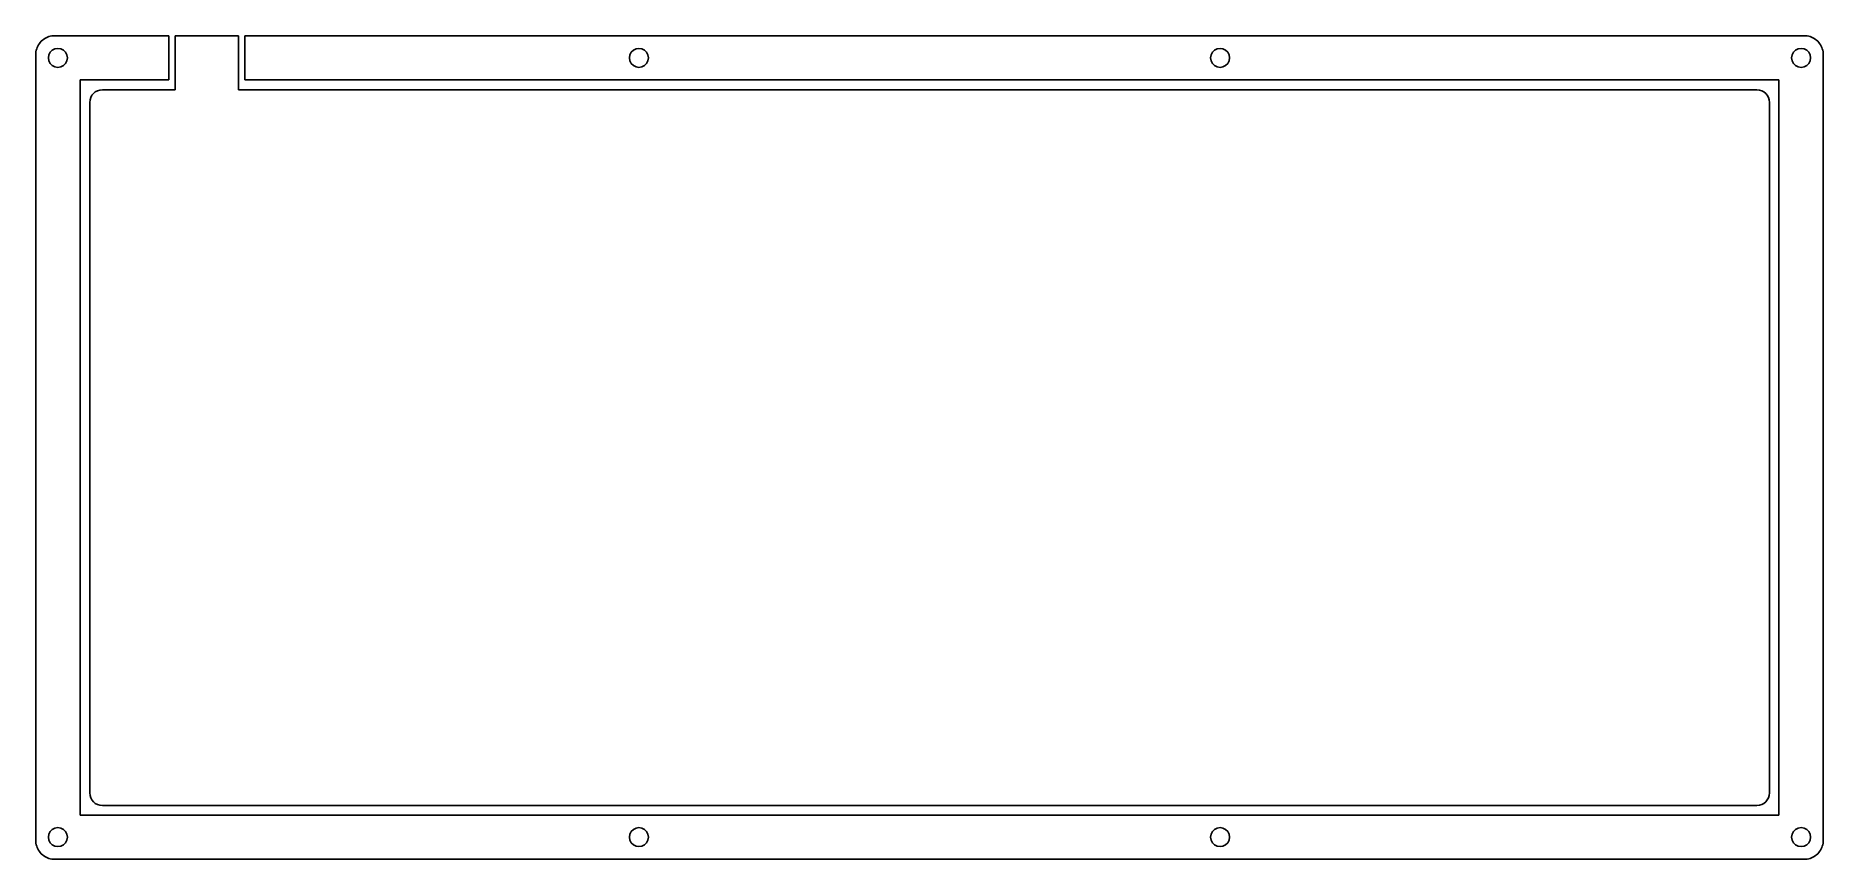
# Model space of a CAD drawing. Extents: x 71 to 354, y -202 to -71.
import ezdxf

# ---------------------------------------------------------------- set-up
doc = ezdxf.new("R2010")
doc.units = 0
doc.layers.add('BLACK', color=7, linetype='CONTINUOUS')

msp = doc.modelspace()

# ---------------------------------------------------------------- linework, layer by layer
at = {"layer": 'BLACK', "linetype": 'CONTINUOUS'}
for p, q in [((71.4464, -73.6642), (71.5098, -73.4372)), ((71.4464, -73.6642), (71.5098, -73.4372)), ((71.5098, -73.4372), (71.5924, -73.2172)), ((71.5098, -73.4372), (71.5924, -73.2172)), ((71.5924, -73.2172), (71.6903, -73.0032)), ((71.5924, -73.2172), (71.6903, -73.0032)), ((71.6903, -73.0032), (71.806, -72.7962)), ((71.6903, -73.0032), (71.806, -72.7962)), ((71.806, -72.7962), (71.9356, -72.6002)), ((71.806, -72.7962), (71.9356, -72.6002)), ((71.9356, -72.6002), (72.0816, -72.4162)), ((71.9356, -72.6002), (72.0816, -72.4162)), ((72.0816, -72.4162), (72.2415, -72.2422)), ((72.0816, -72.4162), (72.2415, -72.2422)), ((72.2415, -72.2422), (72.4151, -72.0822)), ((72.2415, -72.2422), (72.4151, -72.0822)), ((72.4151, -72.0822), (72.5998, -71.9362)), ((72.4151, -72.0822), (72.5998, -71.9362)), ((72.5998, -71.9362), (72.7955, -71.8072)), ((72.5998, -71.9362), (72.7955, -71.8072)), ((72.7955, -71.8072), (73.0022, -71.6912)), ((72.7955, -71.8072), (73.0022, -71.6912)), ((73.0022, -71.6912), (73.2158, -71.5932)), ((73.0022, -71.6912), (73.2158, -71.5932)), ((73.2158, -71.5932), (73.4363, -71.5112)), ((73.2158, -71.5932), (73.4363, -71.5112)), ((73.4363, -71.5112), (73.6636, -71.4472)), ((73.4363, -71.5112), (73.6636, -71.4472)), ((73.6636, -71.4472), (73.8938, -71.4002)), ((73.6636, -71.4472), (73.8938, -71.4002)), ((73.8938, -71.4002), (74.128, -71.3742)), ((73.8938, -71.4002), (74.128, -71.3742)), ((74.3995, -73.4382), (73.982, -73.6502)), ((74.3995, -73.4382), (73.982, -73.6502)), ((74.128, -71.3742), (74.3637, -71.3642)), ((74.128, -71.3742), (74.3637, -71.3642)), ((74.3637, -71.3642), (92.4294, -71.3642)), ((74.8625, -73.3652), (74.3995, -73.4382)), ((74.8625, -73.3652), (74.3995, -73.4382)), ((75.3269, -73.4382), (74.8625, -73.3652)), ((75.3269, -73.4382), (74.8625, -73.3652)), ((75.7445, -73.6502), (75.3269, -73.4382)), ((75.7445, -73.6502), (75.3269, -73.4382)), ((92.4294, -71.3642), (92.4294, -78.3652)), ((103.429, -71.3642), (93.4294, -71.3642)), ((93.4294, -71.3642), (93.4294, -79.9114)), ((103.429, -71.3642), (103.429, -79.9114)), ((104.429, -78.3652), (104.429, -71.3642)), ((104.429, -71.3642), (351.066, -71.3642)), ((166.3, -73.4382), (165.882, -73.6502)), ((166.3, -73.4382), (165.882, -73.6502)), ((166.764, -73.3652), (166.3, -73.4382)), ((166.764, -73.3652), (166.3, -73.4382)), ((167.227, -73.4382), (166.764, -73.3652)), ((167.227, -73.4382), (166.764, -73.3652)), ((167.646, -73.6502), (167.227, -73.4382)), ((167.646, -73.6502), (167.227, -73.4382)), ((258.201, -73.4382), (257.782, -73.6502)), ((258.201, -73.4382), (257.782, -73.6502)), ((258.664, -73.3652), (258.201, -73.4382)), ((258.664, -73.3652), (258.201, -73.4382)), ((259.129, -73.4382), (258.664, -73.3652)), ((259.129, -73.4382), (258.664, -73.3652)), ((259.546, -73.6502), (259.129, -73.4382)), ((259.546, -73.6502), (259.129, -73.4382)), ((350.101, -73.4382), (349.684, -73.6502)), ((350.101, -73.4382), (349.684, -73.6502)), ((350.566, -73.3652), (350.101, -73.4382)), ((350.566, -73.3652), (350.101, -73.4382)), ((351.029, -73.4382), (350.566, -73.3652)), ((351.029, -73.4382), (350.566, -73.3652)), ((351.446, -73.6502), (351.029, -73.4382)), ((351.446, -73.6502), (351.029, -73.4382)), ((351.066, -71.3642), (351.3, -71.3742)), ((351.066, -71.3642), (351.3, -71.3742)), ((351.3, -71.3742), (351.534, -71.4002)), ((351.3, -71.3742), (351.534, -71.4002)), ((351.534, -71.4002), (351.766, -71.4472)), ((351.534, -71.4002), (351.766, -71.4472)), ((351.766, -71.4472), (351.992, -71.5112)), ((351.766, -71.4472), (351.992, -71.5112)), ((351.992, -71.5112), (352.214, -71.5932)), ((351.992, -71.5112), (352.214, -71.5932)), ((352.214, -71.5932), (352.426, -71.6912)), ((352.214, -71.5932), (352.426, -71.6912)), ((352.426, -71.6912), (352.633, -71.8072)), ((352.426, -71.6912), (352.633, -71.8072)), ((352.633, -71.8072), (352.828, -71.9362)), ((352.633, -71.8072), (352.828, -71.9362)), ((352.828, -71.9362), (353.013, -72.0822)), ((352.828, -71.9362), (353.013, -72.0822)), ((353.013, -72.0822), (353.187, -72.2422)), ((353.013, -72.0822), (353.187, -72.2422)), ((353.187, -72.2422), (353.347, -72.4162)), ((353.187, -72.2422), (353.347, -72.4162)), ((353.347, -72.4162), (353.493, -72.6002)), ((353.347, -72.4162), (353.493, -72.6002)), ((353.493, -72.6002), (353.622, -72.7962)), ((353.493, -72.6002), (353.622, -72.7962)), ((353.622, -72.7962), (353.738, -73.0032)), ((353.622, -72.7962), (353.738, -73.0032)), ((353.738, -73.0032), (353.837, -73.2172)), ((353.738, -73.0032), (353.837, -73.2172)), ((353.837, -73.2172), (353.918, -73.4372)), ((353.837, -73.2172), (353.918, -73.4372)), ((353.918, -73.4372), (353.982, -73.6642)), ((353.918, -73.4372), (353.982, -73.6642)), ((71.3637, -74.3642), (71.3733, -74.1282)), ((71.3637, -74.3642), (71.3733, -74.1282)), ((71.3637, -198.665), (71.3637, -74.3642)), ((71.3637, -198.665), (71.3637, -74.3642)), ((71.3733, -74.1282), (71.3995, -73.8942)), ((71.3733, -74.1282), (71.3995, -73.8942)), ((71.3995, -73.8942), (71.4464, -73.6642)), ((71.3995, -73.8942), (71.4464, -73.6642)), ((73.4376, -74.4002), (73.3632, -74.8642)), ((73.4376, -74.4002), (73.3632, -74.8642)), ((73.3632, -74.8642), (73.4376, -75.3282)), ((73.3632, -74.8642), (73.4376, -75.3282)), ((73.6499, -73.9822), (73.4376, -74.4002)), ((73.6499, -73.9822), (73.4376, -74.4002)), ((73.4376, -75.3282), (73.6499, -75.7452)), ((73.4376, -75.3282), (73.6499, -75.7452)), ((73.982, -73.6502), (73.6499, -73.9822)), ((73.982, -73.6502), (73.6499, -73.9822)), ((73.6499, -75.7452), (73.982, -76.0772)), ((73.6499, -75.7452), (73.982, -76.0772)), ((73.982, -76.0772), (74.3995, -76.2912)), ((73.982, -76.0772), (74.3995, -76.2912)), ((74.3995, -76.2912), (74.8625, -76.3652)), ((74.3995, -76.2912), (74.8625, -76.3652)), ((74.8625, -76.3652), (75.3269, -76.2912)), ((74.8625, -76.3652), (75.3269, -76.2912)), ((75.3269, -76.2912), (75.7445, -76.0772)), ((75.3269, -76.2912), (75.7445, -76.0772)), ((76.0766, -73.9822), (75.7445, -73.6502)), ((76.0766, -73.9822), (75.7445, -73.6502)), ((75.7445, -76.0772), (76.0766, -75.7452)), ((75.7445, -76.0772), (76.0766, -75.7452)), ((76.2902, -74.4002), (76.0766, -73.9822)), ((76.2902, -74.4002), (76.0766, -73.9822)), ((76.0766, -75.7452), (76.2902, -75.3282)), ((76.0766, -75.7452), (76.2902, -75.3282)), ((76.3632, -74.8642), (76.2902, -74.4002)), ((76.3632, -74.8642), (76.2902, -74.4002)), ((76.2902, -75.3282), (76.3632, -74.8642)), ((76.2902, -75.3282), (76.3632, -74.8642)), ((165.338, -74.4002), (165.265, -74.8642)), ((165.338, -74.4002), (165.265, -74.8642)), ((165.265, -74.8642), (165.338, -75.3282)), ((165.265, -74.8642), (165.338, -75.3282)), ((165.55, -73.9822), (165.338, -74.4002)), ((165.55, -73.9822), (165.338, -74.4002)), ((165.338, -75.3282), (165.55, -75.7452)), ((165.338, -75.3282), (165.55, -75.7452)), ((165.882, -73.6502), (165.55, -73.9822)), ((165.882, -73.6502), (165.55, -73.9822)), ((165.55, -75.7452), (165.882, -76.0772)), ((165.55, -75.7452), (165.882, -76.0772)), ((165.882, -76.0772), (166.3, -76.2912)), ((165.882, -76.0772), (166.3, -76.2912)), ((166.3, -76.2912), (166.764, -76.3652)), ((166.3, -76.2912), (166.764, -76.3652)), ((166.764, -76.3652), (167.227, -76.2912)), ((166.764, -76.3652), (167.227, -76.2912)), ((167.227, -76.2912), (167.646, -76.0772)), ((167.227, -76.2912), (167.646, -76.0772)), ((167.977, -73.9822), (167.646, -73.6502)), ((167.977, -73.9822), (167.646, -73.6502)), ((167.646, -76.0772), (167.977, -75.7452)), ((167.646, -76.0772), (167.977, -75.7452)), ((168.19, -74.4002), (167.977, -73.9822)), ((168.19, -74.4002), (167.977, -73.9822)), ((167.977, -75.7452), (168.19, -75.3282)), ((167.977, -75.7452), (168.19, -75.3282)), ((168.265, -74.8642), (168.19, -74.4002)), ((168.265, -74.8642), (168.19, -74.4002)), ((168.19, -75.3282), (168.265, -74.8642)), ((168.19, -75.3282), (168.265, -74.8642)), ((257.238, -74.4002), (257.165, -74.8642)), ((257.238, -74.4002), (257.165, -74.8642)), ((257.165, -74.8642), (257.238, -75.3282)), ((257.165, -74.8642), (257.238, -75.3282)), ((257.452, -73.9822), (257.238, -74.4002)), ((257.452, -73.9822), (257.238, -74.4002)), ((257.238, -75.3282), (257.452, -75.7452)), ((257.238, -75.3282), (257.452, -75.7452)), ((257.782, -73.6502), (257.452, -73.9822)), ((257.782, -73.6502), (257.452, -73.9822)), ((257.452, -75.7452), (257.782, -76.0772)), ((257.452, -75.7452), (257.782, -76.0772)), ((257.782, -76.0772), (258.201, -76.2912)), ((257.782, -76.0772), (258.201, -76.2912)), ((258.201, -76.2912), (258.664, -76.3652)), ((258.201, -76.2912), (258.664, -76.3652)), ((258.664, -76.3652), (259.129, -76.2912)), ((258.664, -76.3652), (259.129, -76.2912)), ((259.129, -76.2912), (259.546, -76.0772)), ((259.129, -76.2912), (259.546, -76.0772)), ((259.878, -73.9822), (259.546, -73.6502)), ((259.878, -73.9822), (259.546, -73.6502)), ((259.546, -76.0772), (259.878, -75.7452)), ((259.546, -76.0772), (259.878, -75.7452)), ((260.092, -74.4002), (259.878, -73.9822)), ((260.092, -74.4002), (259.878, -73.9822)), ((259.878, -75.7452), (260.092, -75.3282)), ((259.878, -75.7452), (260.092, -75.3282)), ((260.165, -74.8642), (260.092, -74.4002)), ((260.165, -74.8642), (260.092, -74.4002)), ((260.092, -75.3282), (260.165, -74.8642)), ((260.092, -75.3282), (260.165, -74.8642)), ((349.138, -74.4002), (349.065, -74.8642)), ((349.138, -74.4002), (349.065, -74.8642)), ((349.065, -74.8642), (349.138, -75.3282)), ((349.065, -74.8642), (349.138, -75.3282)), ((349.352, -73.9822), (349.138, -74.4002)), ((349.352, -73.9822), (349.138, -74.4002)), ((349.138, -75.3282), (349.352, -75.7452)), ((349.138, -75.3282), (349.352, -75.7452)), ((349.684, -73.6502), (349.352, -73.9822)), ((349.684, -73.6502), (349.352, -73.9822)), ((349.352, -75.7452), (349.684, -76.0772)), ((349.352, -75.7452), (349.684, -76.0772)), ((349.684, -76.0772), (350.101, -76.2912)), ((349.684, -76.0772), (350.101, -76.2912)), ((350.101, -76.2912), (350.566, -76.3652)), ((350.101, -76.2912), (350.566, -76.3652)), ((350.566, -76.3652), (351.029, -76.2912)), ((350.566, -76.3652), (351.029, -76.2912)), ((351.029, -76.2912), (351.446, -76.0772)), ((351.029, -76.2912), (351.446, -76.0772)), ((351.778, -73.9822), (351.446, -73.6502)), ((351.778, -73.9822), (351.446, -73.6502)), ((351.446, -76.0772), (351.778, -75.7452)), ((351.446, -76.0772), (351.778, -75.7452)), ((351.992, -74.4002), (351.778, -73.9822)), ((351.992, -74.4002), (351.778, -73.9822)), ((351.778, -75.7452), (351.992, -75.3282)), ((351.778, -75.7452), (351.992, -75.3282)), ((352.065, -74.8642), (351.992, -74.4002)), ((352.065, -74.8642), (351.992, -74.4002)), ((351.992, -75.3282), (352.065, -74.8642)), ((351.992, -75.3282), (352.065, -74.8642)), ((353.982, -73.6642), (354.029, -73.8942)), ((353.982, -73.6642), (354.029, -73.8942)), ((354.029, -73.8942), (354.055, -74.1282)), ((354.029, -73.8942), (354.055, -74.1282)), ((354.055, -74.1282), (354.066, -74.3642)), ((354.055, -74.1282), (354.066, -74.3642)), ((354.066, -74.3642), (354.066, -198.666)), ((354.066, -74.3642), (354.066, -198.666)), ((92.4294, -78.3652), (78.3641, -78.3652)), ((78.3641, -78.3652), (78.3641, -194.664)), ((347.065, -78.3652), (104.429, -78.3652)), ((347.065, -194.664), (347.065, -78.3652)), ((79.9044, -191.162), (79.9044, -81.9114)), ((81.9044, -79.9114), (93.4294, -79.9114)), ((103.429, -79.9114), (343.555, -79.9114)), ((345.555, -81.9114), (345.555, -191.162)), ((78.3641, -194.664), (347.065, -194.664)), ((343.555, -193.162), (81.9044, -193.162)), ((73.4376, -197.702), (73.3632, -198.166)), ((73.4376, -197.702), (73.3632, -198.166)), ((73.6499, -197.284), (73.4376, -197.702)), ((73.6499, -197.284), (73.4376, -197.702)), ((73.982, -196.951), (73.6499, -197.284)), ((73.982, -196.951), (73.6499, -197.284)), ((74.3995, -196.738), (73.982, -196.951)), ((74.3995, -196.738), (73.982, -196.951)), ((74.8625, -196.665), (74.3995, -196.738)), ((74.8625, -196.665), (74.3995, -196.738)), ((75.3269, -196.738), (74.8625, -196.665)), ((75.3269, -196.738), (74.8625, -196.665)), ((75.7445, -196.951), (75.3269, -196.738)), ((75.7445, -196.951), (75.3269, -196.738)), ((76.0766, -197.284), (75.7445, -196.951)), ((76.0766, -197.284), (75.7445, -196.951)), ((76.2902, -197.702), (76.0766, -197.284)), ((76.2902, -197.702), (76.0766, -197.284)), ((76.3632, -198.166), (76.2902, -197.702)), ((76.3632, -198.166), (76.2902, -197.702)), ((165.338, -197.702), (165.265, -198.166)), ((165.338, -197.702), (165.265, -198.166)), ((165.55, -197.284), (165.338, -197.702)), ((165.55, -197.284), (165.338, -197.702)), ((165.882, -196.951), (165.55, -197.284)), ((165.882, -196.951), (165.55, -197.284)), ((166.3, -196.738), (165.882, -196.951)), ((166.3, -196.738), (165.882, -196.951)), ((166.764, -196.665), (166.3, -196.738)), ((166.764, -196.665), (166.3, -196.738)), ((167.227, -196.738), (166.764, -196.665)), ((167.227, -196.738), (166.764, -196.665)), ((167.646, -196.951), (167.227, -196.738)), ((167.646, -196.951), (167.227, -196.738)), ((167.977, -197.284), (167.646, -196.951)), ((167.977, -197.284), (167.646, -196.951)), ((168.19, -197.702), (167.977, -197.284)), ((168.19, -197.702), (167.977, -197.284)), ((168.265, -198.166), (168.19, -197.702)), ((168.265, -198.166), (168.19, -197.702)), ((257.238, -197.702), (257.165, -198.166)), ((257.238, -197.702), (257.165, -198.166)), ((257.452, -197.284), (257.238, -197.702)), ((257.452, -197.284), (257.238, -197.702)), ((257.782, -196.951), (257.452, -197.284)), ((257.782, -196.951), (257.452, -197.284)), ((258.201, -196.738), (257.782, -196.951)), ((258.201, -196.738), (257.782, -196.951)), ((258.664, -196.665), (258.201, -196.738)), ((258.664, -196.665), (258.201, -196.738)), ((259.129, -196.738), (258.664, -196.665)), ((259.129, -196.738), (258.664, -196.665)), ((259.546, -196.951), (259.129, -196.738)), ((259.546, -196.951), (259.129, -196.738)), ((259.878, -197.284), (259.546, -196.951)), ((259.878, -197.284), (259.546, -196.951)), ((260.092, -197.702), (259.878, -197.284)), ((260.092, -197.702), (259.878, -197.284)), ((260.165, -198.166), (260.092, -197.702)), ((260.165, -198.166), (260.092, -197.702)), ((349.138, -197.702), (349.065, -198.166)), ((349.138, -197.702), (349.065, -198.166)), ((349.352, -197.284), (349.138, -197.702)), ((349.352, -197.284), (349.138, -197.702)), ((349.684, -196.951), (349.352, -197.284)), ((349.684, -196.951), (349.352, -197.284)), ((350.101, -196.738), (349.684, -196.951)), ((350.101, -196.738), (349.684, -196.951)), ((350.566, -196.665), (350.101, -196.738)), ((350.566, -196.665), (350.101, -196.738)), ((351.029, -196.738), (350.566, -196.665)), ((351.029, -196.738), (350.566, -196.665)), ((351.446, -196.951), (351.029, -196.738)), ((351.446, -196.951), (351.029, -196.738)), ((351.778, -197.284), (351.446, -196.951)), ((351.778, -197.284), (351.446, -196.951)), ((351.992, -197.702), (351.778, -197.284)), ((351.992, -197.702), (351.778, -197.284)), ((352.065, -198.166), (351.992, -197.702)), ((352.065, -198.166), (351.992, -197.702)), ((71.3733, -198.901), (71.3637, -198.665)), ((71.3733, -198.901), (71.3637, -198.665)), ((71.3995, -199.135), (71.3733, -198.901)), ((71.3995, -199.135), (71.3733, -198.901)), ((71.4464, -199.366), (71.3995, -199.135)), ((71.4464, -199.366), (71.3995, -199.135)), ((71.5098, -199.592), (71.4464, -199.366)), ((71.5098, -199.592), (71.4464, -199.366)), ((71.5924, -199.814), (71.5098, -199.592)), ((71.5924, -199.814), (71.5098, -199.592)), ((71.6903, -200.026), (71.5924, -199.814)), ((71.6903, -200.026), (71.5924, -199.814)), ((71.806, -200.233), (71.6903, -200.026)), ((71.806, -200.233), (71.6903, -200.026)), ((71.9356, -200.429), (71.806, -200.233)), ((71.9356, -200.429), (71.806, -200.233)), ((72.0816, -200.613), (71.9356, -200.429)), ((72.0816, -200.613), (71.9356, -200.429)), ((72.2415, -200.787), (72.0816, -200.613)), ((72.2415, -200.787), (72.0816, -200.613)), ((73.3632, -198.166), (73.4376, -198.629)), ((73.3632, -198.166), (73.4376, -198.629)), ((73.4376, -198.629), (73.6499, -199.047)), ((73.4376, -198.629), (73.6499, -199.047)), ((73.6499, -199.047), (73.982, -199.379)), ((73.6499, -199.047), (73.982, -199.379)), ((73.982, -199.379), (74.3995, -199.592)), ((73.982, -199.379), (74.3995, -199.592)), ((74.3995, -199.592), (74.8625, -199.665)), ((74.3995, -199.592), (74.8625, -199.665)), ((74.8625, -199.665), (75.3269, -199.592)), ((74.8625, -199.665), (75.3269, -199.592)), ((75.3269, -199.592), (75.7445, -199.379)), ((75.3269, -199.592), (75.7445, -199.379)), ((75.7445, -199.379), (76.0766, -199.047)), ((75.7445, -199.379), (76.0766, -199.047)), ((76.0766, -199.047), (76.2902, -198.629)), ((76.0766, -199.047), (76.2902, -198.629)), ((76.2902, -198.629), (76.3632, -198.166)), ((76.2902, -198.629), (76.3632, -198.166)), ((165.265, -198.166), (165.338, -198.629)), ((165.265, -198.166), (165.338, -198.629)), ((165.338, -198.629), (165.55, -199.047)), ((165.338, -198.629), (165.55, -199.047)), ((165.55, -199.047), (165.882, -199.379)), ((165.55, -199.047), (165.882, -199.379)), ((165.882, -199.379), (166.3, -199.592)), ((165.882, -199.379), (166.3, -199.592)), ((166.3, -199.592), (166.764, -199.665)), ((166.3, -199.592), (166.764, -199.665)), ((166.764, -199.665), (167.227, -199.592)), ((166.764, -199.665), (167.227, -199.592)), ((167.227, -199.592), (167.646, -199.379)), ((167.227, -199.592), (167.646, -199.379)), ((167.646, -199.379), (167.977, -199.047)), ((167.646, -199.379), (167.977, -199.047)), ((167.977, -199.047), (168.19, -198.629)), ((167.977, -199.047), (168.19, -198.629)), ((168.19, -198.629), (168.265, -198.166)), ((168.19, -198.629), (168.265, -198.166)), ((257.165, -198.166), (257.238, -198.629)), ((257.165, -198.166), (257.238, -198.629)), ((257.238, -198.629), (257.452, -199.047)), ((257.238, -198.629), (257.452, -199.047)), ((257.452, -199.047), (257.782, -199.379)), ((257.452, -199.047), (257.782, -199.379)), ((257.782, -199.379), (258.201, -199.592)), ((257.782, -199.379), (258.201, -199.592)), ((258.201, -199.592), (258.664, -199.665)), ((258.201, -199.592), (258.664, -199.665)), ((258.664, -199.665), (259.129, -199.592)), ((258.664, -199.665), (259.129, -199.592)), ((259.129, -199.592), (259.546, -199.379)), ((259.129, -199.592), (259.546, -199.379)), ((259.546, -199.379), (259.878, -199.047)), ((259.546, -199.379), (259.878, -199.047)), ((259.878, -199.047), (260.092, -198.629)), ((259.878, -199.047), (260.092, -198.629)), ((260.092, -198.629), (260.165, -198.166)), ((260.092, -198.629), (260.165, -198.166)), ((349.065, -198.166), (349.138, -198.629)), ((349.065, -198.166), (349.138, -198.629)), ((349.138, -198.629), (349.352, -199.047)), ((349.138, -198.629), (349.352, -199.047)), ((349.352, -199.047), (349.684, -199.379)), ((349.352, -199.047), (349.684, -199.379)), ((349.684, -199.379), (350.101, -199.592)), ((349.684, -199.379), (350.101, -199.592)), ((350.101, -199.592), (350.566, -199.665)), ((350.101, -199.592), (350.566, -199.665)), ((350.566, -199.665), (351.029, -199.592)), ((350.566, -199.665), (351.029, -199.592)), ((351.029, -199.592), (351.446, -199.379)), ((351.029, -199.592), (351.446, -199.379)), ((351.446, -199.379), (351.778, -199.047)), ((351.446, -199.379), (351.778, -199.047)), ((351.778, -199.047), (351.992, -198.629)), ((351.778, -199.047), (351.992, -198.629)), ((351.992, -198.629), (352.065, -198.166)), ((351.992, -198.629), (352.065, -198.166)), ((353.347, -200.613), (353.187, -200.787)), ((353.347, -200.613), (353.187, -200.787)), ((353.493, -200.429), (353.347, -200.613)), ((353.493, -200.429), (353.347, -200.613)), ((353.622, -200.233), (353.493, -200.429)), ((353.622, -200.233), (353.493, -200.429)), ((353.738, -200.026), (353.622, -200.233)), ((353.738, -200.026), (353.622, -200.233)), ((353.837, -199.814), (353.738, -200.026)), ((353.837, -199.814), (353.738, -200.026)), ((353.918, -199.592), (353.837, -199.814)), ((353.918, -199.592), (353.837, -199.814)), ((353.982, -199.366), (353.918, -199.592)), ((353.982, -199.366), (353.918, -199.592)), ((354.029, -199.135), (353.982, -199.366)), ((354.029, -199.135), (353.982, -199.366)), ((354.055, -198.901), (354.029, -199.135)), ((354.055, -198.901), (354.029, -199.135)), ((354.066, -198.666), (354.055, -198.901)), ((354.066, -198.666), (354.055, -198.901)), ((72.4151, -200.947), (72.2415, -200.787)), ((72.4151, -200.947), (72.2415, -200.787)), ((72.5998, -201.093), (72.4151, -200.947)), ((72.5998, -201.093), (72.4151, -200.947)), ((72.7955, -201.223), (72.5998, -201.093)), ((72.7955, -201.223), (72.5998, -201.093)), ((73.0022, -201.338), (72.7955, -201.223)), ((73.0022, -201.338), (72.7955, -201.223)), ((73.2158, -201.438), (73.0022, -201.338)), ((73.2158, -201.438), (73.0022, -201.338)), ((73.4363, -201.519), (73.2158, -201.438)), ((73.4363, -201.519), (73.2158, -201.438)), ((73.6636, -201.582), (73.4363, -201.519)), ((73.6636, -201.582), (73.4363, -201.519)), ((73.8938, -201.629), (73.6636, -201.582)), ((73.8938, -201.629), (73.6636, -201.582)), ((74.128, -201.655), (73.8938, -201.629)), ((74.128, -201.655), (73.8938, -201.629)), ((74.3637, -201.666), (74.128, -201.655)), ((74.3637, -201.666), (74.128, -201.655)), ((351.066, -201.666), (74.3637, -201.666)), ((351.066, -201.666), (74.3637, -201.666)), ((351.3, -201.655), (351.066, -201.666)), ((351.3, -201.655), (351.066, -201.666)), ((351.534, -201.629), (351.3, -201.655)), ((351.534, -201.629), (351.3, -201.655)), ((351.766, -201.582), (351.534, -201.629)), ((351.766, -201.582), (351.534, -201.629)), ((351.992, -201.519), (351.766, -201.582)), ((351.992, -201.519), (351.766, -201.582)), ((352.214, -201.438), (351.992, -201.519)), ((352.214, -201.438), (351.992, -201.519)), ((352.426, -201.338), (352.214, -201.438)), ((352.426, -201.338), (352.214, -201.438)), ((352.633, -201.223), (352.426, -201.338)), ((352.633, -201.223), (352.426, -201.338)), ((352.828, -201.093), (352.633, -201.223)), ((352.828, -201.093), (352.633, -201.223)), ((353.013, -200.947), (352.828, -201.093)), ((353.013, -200.947), (352.828, -201.093)), ((353.187, -200.787), (353.013, -200.947)), ((353.187, -200.787), (353.013, -200.947))]:
    msp.add_line(p, q, dxfattribs=at)
at = {"layer": 'BLACK'}
for centre, start, end in [((81.9044, -81.9114), 90, 180), ((343.555, -81.9114), 0, 90), ((81.9044, -191.162), 180, 270), ((343.555, -191.162), -90, 0)]:
    msp.add_arc(centre, 2, start, end, dxfattribs=at)

doc.saveas('drawing.dxf')
